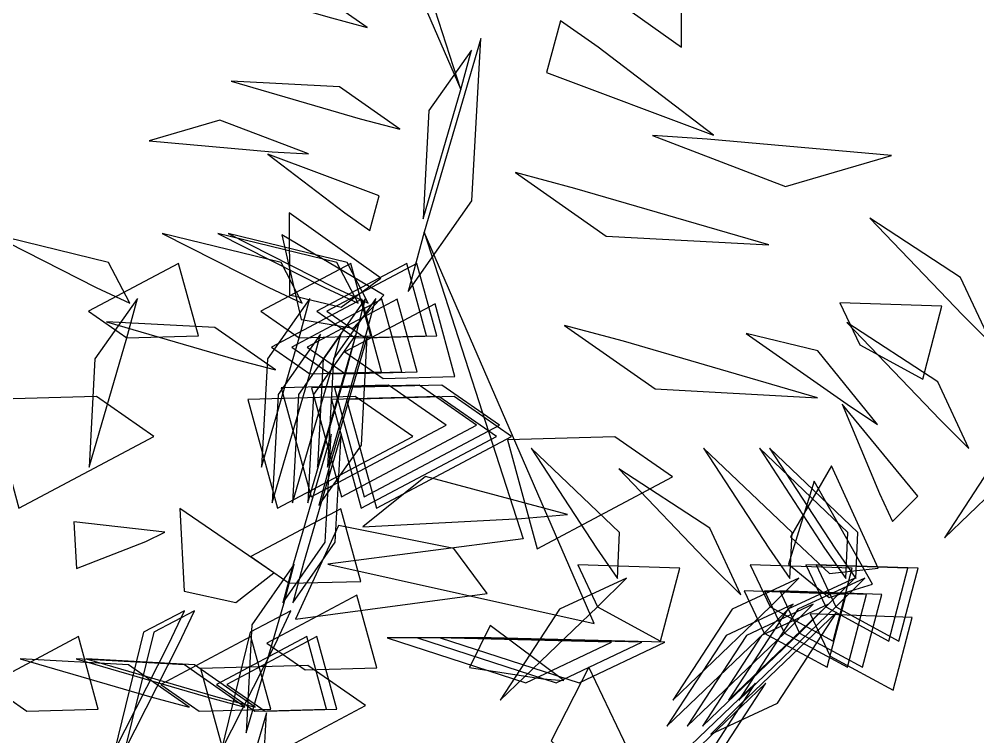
# Model space of a CAD drawing. Header units: millimetres. Extents: x 116.8 to 135.8, y -35.1 to -13.1.
# Drawn here: x 130.596 to 131.242, y -21.006 to -20.523 of the extents above; entities that cross this region are included whole.
import ezdxf

# ---------------------------------------------------------------- set-up
doc = ezdxf.new("R2010")
doc.units = ezdxf.units.MM
doc.layers.add('FOGLIE', color=62, linetype='CONTINUOUS')
doc.layers.add('PRATO', color=83, linetype='CONTINUOUS')

msp = doc.modelspace()

# ---------------------------------------------------------------- linework, layer by layer
at = {"layer": 'FOGLIE'}
for points in [[(130.893684, -20.569951, 1.120901), (130.849261, -20.432294, 1.221589), (130.936849, -20.420988, 1.167292), (130.817391, -20.394252, 1.175526)], [(130.989655, -20.446293, 2.025198), (130.949618, -20.475469, 1.962893), (131.042169, -20.541409, 1.898658), (131.041937, -20.458685, 2.027722)], [(130.804201, -20.521039, 1.45589), (130.830764, -20.528157, 1.45589), (130.790087, -20.499648, 1.412431), (130.717183, -20.495678, 1.450844)], [(130.986135, -20.541512, 3.025544), (130.960708, -20.523695, 3.052702), (130.951381, -20.558551, 2.960512), (131.063825, -20.60076, 2.930699)], [(130.869058, -20.666149, 1.681351), (130.858382, -20.705994, 1.681351), (130.901145, -20.644979, 1.616163), (130.9071, -20.535623, 1.673782)], [(130.893684, -20.569951, 1.120901), (130.900802, -20.543388, 1.120901), (130.872293, -20.584065, 1.077442), (130.868323, -20.656969, 1.115855)], [(130.826083, -20.589637, 2.140123), (130.852646, -20.596755, 2.140123), (130.811969, -20.568246, 2.096664), (130.739065, -20.564276, 2.135077)], [(130.766716, -20.611847, 1.433941), (130.791197, -20.613369, 1.421507), (130.731611, -20.590559, 1.404617), (130.683952, -20.604486, 1.470502)], [(131.059511, -20.603306, 2.150912), (131.022789, -20.601024, 2.13226), (131.112168, -20.635238, 2.106925), (131.183656, -20.614348, 2.205754)], [(130.815633, -20.653043, 2.017029), (130.832584, -20.664921, 2.035135), (130.838802, -20.641684, 1.973675), (130.76384, -20.613544, 1.9538)], [(130.970461, -20.636621, 3.210185), (130.930616, -20.625944, 3.210185), (130.991631, -20.668708, 3.144997), (131.100987, -20.674662, 3.202616)], [(130.813286, -20.716523, 1.350132), (130.839978, -20.697072, 1.308596), (130.778277, -20.653112, 1.265772), (130.778432, -20.708261, 1.351815)], [(131.231616, -20.722048, 1.45589), (131.251061, -20.741493, 1.45589), (131.230089, -20.696466, 1.412431), (131.168937, -20.656576, 1.450844)], [(130.648356, -20.70327, 1.737256), (130.670956, -20.713965, 1.748706), (130.656696, -20.686519, 1.690402), (130.576684, -20.666948, 1.695012)], [(130.764423, -20.70327, 1.419853), (130.787023, -20.713965, 1.431303), (130.772763, -20.686519, 1.372998), (130.692751, -20.666948, 1.377609)], [(130.801974, -20.70327, 1.863534), (130.824574, -20.713965, 1.874984), (130.810314, -20.686519, 1.81668), (130.730302, -20.666948, 1.82129)], [(130.808801, -20.70327, 2.099027), (130.831401, -20.713965, 2.110477), (130.817142, -20.686519, 2.052173), (130.737129, -20.666948, 2.056783)], [(130.821286, -20.730666, 1.534015), (130.842017, -20.70838, 1.490545), (130.773293, -20.667769, 1.455888), (130.786341, -20.724893, 1.539622)], [(130.869058, -20.666149, 1.681351), (130.935692, -20.872636, 1.832384), (130.804311, -20.889595, 1.750938), (130.983498, -20.929698, 1.763289)], [(130.668913, -20.737245, 1.582635), (130.717109, -20.735961, 1.560466), (130.703743, -20.687071, 1.489723), (130.643091, -20.719292, 1.565406)], [(130.78498, -20.737245, 1.265232), (130.833176, -20.735961, 1.243063), (130.81981, -20.687071, 1.17232), (130.759158, -20.719292, 1.248003)], [(130.822531, -20.737245, 1.708914), (130.870727, -20.735961, 1.686744), (130.857361, -20.687071, 1.616002), (130.796709, -20.719292, 1.691685)], [(130.829358, -20.737245, 1.944406), (130.877555, -20.735961, 1.922237), (130.864189, -20.687071, 1.851494), (130.803536, -20.719292, 1.927177)], [(130.668913, -20.737245, 1.582635), (130.67603, -20.710682, 1.582635), (130.647521, -20.751359, 1.539176), (130.643552, -20.824263, 1.577589)], [(130.78498, -20.737245, 1.265232), (130.792097, -20.710682, 1.265232), (130.763588, -20.751359, 1.221773), (130.759619, -20.824263, 1.260186)], [(130.792177, -20.761347, 2.194388), (130.840373, -20.760062, 2.172218), (130.827007, -20.711173, 2.101476), (130.766354, -20.743393, 2.177159)], [(130.805831, -20.761347, 2.539094), (130.854028, -20.760062, 2.516925), (130.840662, -20.711173, 2.446182), (130.780009, -20.743393, 2.521865)], [(130.816073, -20.761347, 2.293363), (130.864269, -20.760062, 2.271194), (130.850903, -20.711173, 2.200451), (130.790251, -20.743393, 2.276134)], [(130.822531, -20.737245, 1.708914), (130.829648, -20.710683, 1.708914), (130.801139, -20.751359, 1.665455), (130.79717, -20.824263, 1.703868)], [(130.829358, -20.737245, 1.944406), (130.836476, -20.710682, 1.944406), (130.807967, -20.751359, 1.900947), (130.803997, -20.824263, 1.93936)], [(130.841559, -20.764486, 1.149411), (130.889755, -20.763201, 1.127241), (130.876389, -20.714312, 1.056499), (130.815737, -20.746532, 1.132181)], [(131.162205, -20.742017, 1.67351), (131.204587, -20.765003, 1.65134), (131.217456, -20.71598, 1.580598), (131.148819, -20.713558, 1.656281)], [(130.742388, -20.751726, 1.307996), (130.768951, -20.758843, 1.307996), (130.728275, -20.730334, 1.264537), (130.655371, -20.726365, 1.30295)], [(131.003284, -20.739518, 2.183835), (130.963439, -20.728842, 2.183835), (131.024454, -20.771605, 2.118647), (131.133809, -20.777559, 2.176266)], [(131.216267, -20.792397, 2.140123), (131.235712, -20.811842, 2.140123), (131.21474, -20.766814, 2.096664), (131.153588, -20.726925, 2.135077)], [(130.792177, -20.761347, 2.194388), (130.799294, -20.734784, 2.194388), (130.770785, -20.775461, 2.150929), (130.766816, -20.848364, 2.189342)], [(130.805831, -20.761347, 2.539094), (130.812949, -20.734784, 2.539094), (130.78444, -20.775461, 2.495636), (130.78047, -20.848364, 2.534048)], [(130.816073, -20.761347, 2.293363), (130.82319, -20.734784, 2.293363), (130.794681, -20.775461, 2.249904), (130.790712, -20.848364, 2.288317)], [(131.153749, -20.781947, 1.433941), (131.174189, -20.795505, 1.421507), (131.133991, -20.745959, 1.404617), (131.085754, -20.734191, 1.470502)], [(130.805385, -20.823591, 3.073817), (130.798268, -20.850154, 3.073817), (130.826776, -20.809478, 3.030358), (130.830746, -20.736574, 3.06877)], [(130.84515, -20.768985, 3.371765), (130.772855, -20.770912, 3.338511), (130.792904, -20.844246, 3.232397), (130.883883, -20.795916, 3.345922)], [(130.865632, -20.768985, 3.888825), (130.793338, -20.770912, 3.855571), (130.813387, -20.844246, 3.749457), (130.904366, -20.795916, 3.862982)], [(130.880994, -20.768985, 3.520228), (130.808699, -20.770912, 3.486974), (130.828748, -20.844246, 3.38086), (130.919727, -20.795916, 3.494385)], [(130.648492, -20.776732, 2.510265), (130.576197, -20.778659, 2.477011), (130.596246, -20.851993, 2.370897), (130.687225, -20.803663, 2.484421)], [(130.822592, -20.776732, 2.03416), (130.750297, -20.778659, 2.000906), (130.770346, -20.851993, 1.894792), (130.861325, -20.803663, 2.008317)], [(130.878918, -20.776732, 2.699683), (130.806624, -20.778659, 2.666429), (130.826673, -20.851993, 2.560315), (130.917652, -20.803663, 2.673839)], [(130.88916, -20.776732, 3.052922), (130.816865, -20.778659, 3.019667), (130.836914, -20.851993, 2.913553), (130.927893, -20.803663, 3.027078)], [(131.175514, -20.842083, 2.017029), (131.184255, -20.860845, 2.035135), (131.201259, -20.84383, 1.973675), (131.15041, -20.781979, 1.9538)], [(131.284654, -20.809149, 1.120901), (131.3041, -20.789703, 1.120901), (131.259072, -20.810676, 1.077442), (131.219182, -20.871827, 1.115855)], [(130.781029, -20.88901, 2.971593), (130.773911, -20.915573, 2.971593), (130.80242, -20.874896, 2.928134), (130.80639, -20.801993, 2.966546)], [(130.787856, -20.88901, 2.87603), (130.780739, -20.915573, 2.87603), (130.809248, -20.874896, 2.832572), (130.813217, -20.801993, 2.870984)], [(130.997342, -20.803932, 1.965447), (130.925048, -20.805859, 1.932193), (130.945097, -20.879193, 1.826079), (131.036076, -20.830863, 1.939604)], [(130.984954, -20.878751, 1.737256), (130.999178, -20.899313, 1.748706), (131.000552, -20.868415, 1.690402), (130.941045, -20.81146, 1.695012)], [(131.101021, -20.878751, 1.419853), (131.115245, -20.899313, 1.431303), (131.116619, -20.868415, 1.372998), (131.057112, -20.81146, 1.377609)], [(131.138572, -20.878751, 1.863534), (131.152796, -20.899313, 1.874984), (131.15417, -20.868415, 1.81668), (131.094663, -20.81146, 1.82129)], [(131.145399, -20.878751, 2.099027), (131.159623, -20.899313, 2.110477), (131.160998, -20.868415, 2.052173), (131.10149, -20.81146, 2.056783)], [(131.062741, -20.890922, 1.307996), (131.082187, -20.910368, 1.307996), (131.061214, -20.86534, 1.264537), (131.000062, -20.82545, 1.30295)], [(131.141742, -20.895884, 1.350132), (131.174583, -20.892385, 1.308596), (131.143128, -20.823464, 1.265772), (131.115688, -20.871302, 1.351815)], [(130.93459, -20.858976, 2.249863), (130.965519, -20.856258, 2.277021), (130.869893, -20.830631, 2.277032), (130.827667, -20.864419, 2.165724)], [(131.141599, -20.912133, 1.534015), (131.170695, -20.903198, 1.490545), (131.131484, -20.833666, 1.455888), (131.114221, -20.889661, 1.539622)], [(130.742368, -20.915547, 3.139586), (130.767869, -20.895486, 3.097595), (130.704639, -20.852155, 3.056392), (130.707447, -20.907787, 3.142078)], [(130.778247, -20.902514, 1.300868), (130.826444, -20.901229, 1.278699), (130.813078, -20.852339, 1.207956), (130.752425, -20.88456, 1.283639)], [(130.681841, -20.874317, 1.163339), (130.694606, -20.868185, 1.139765), (130.633166, -20.861055, 1.162795), (130.635163, -20.892487, 1.239047)], [(130.889027, -20.878984, 1.802949), (130.811386, -20.86366, 1.794393), (130.782519, -20.926745, 1.683817), (130.911546, -20.909466, 1.764776)], [(130.774557, -20.916286, 3.127272), (130.781674, -20.889723, 3.127272), (130.753166, -20.930399, 3.083813), (130.749196, -21.003303, 3.122226)], [(130.985769, -20.918453, 1.582635), (131.028151, -20.941439, 1.560466), (131.04102, -20.892416, 1.489723), (130.972383, -20.889994, 1.565406)], [(131.101836, -20.918453, 1.265232), (131.144217, -20.941439, 1.243063), (131.157087, -20.892416, 1.17232), (131.08845, -20.889994, 1.248003)], [(131.139387, -20.918453, 1.708914), (131.181768, -20.941439, 1.686744), (131.194638, -20.892416, 1.616002), (131.126001, -20.889994, 1.691685)], [(131.146214, -20.918453, 1.944406), (131.188596, -20.941439, 1.922237), (131.201465, -20.892416, 1.851494), (131.132828, -20.889994, 1.927177)], [(130.985769, -20.918453, 1.582635), (131.005214, -20.899008, 1.582635), (130.960187, -20.91998, 1.539176), (130.920297, -20.981132, 1.577589)], [(131.101836, -20.918453, 1.265232), (131.121281, -20.899008, 1.265232), (131.076254, -20.91998, 1.221773), (131.036364, -20.981132, 1.260186)], [(131.139387, -20.918453, 1.708914), (131.158832, -20.899008, 1.708914), (131.113805, -20.91998, 1.665455), (131.073915, -20.981132, 1.703868)], [(131.146214, -20.918453, 1.944406), (131.16566, -20.899008, 1.944406), (131.120632, -20.91998, 1.900947), (131.080742, -20.981132, 1.93936)], [(131.097847, -20.936097, 2.194388), (131.140229, -20.959082, 2.172218), (131.153098, -20.91006, 2.101476), (131.084461, -20.907637, 2.177159)], [(131.111502, -20.936097, 2.539094), (131.153884, -20.959082, 2.516925), (131.166753, -20.91006, 2.446182), (131.098116, -20.907637, 2.521865)], [(131.121743, -20.936097, 2.293363), (131.164125, -20.959082, 2.271194), (131.176994, -20.91006, 2.200451), (131.108357, -20.907637, 2.276134)], [(130.788972, -20.960742, 1.138719), (130.837169, -20.959457, 1.11655), (130.823803, -20.910567, 1.045807), (130.76315, -20.942788, 1.12149)], [(131.097847, -20.936097, 2.194388), (131.117292, -20.916651, 2.194388), (131.072265, -20.937624, 2.150929), (131.032375, -20.998775, 2.189342)], [(131.111502, -20.936097, 2.539094), (131.130947, -20.916651, 2.539094), (131.08592, -20.937624, 2.495636), (131.04603, -20.998775, 2.534048)], [(131.121743, -20.936097, 2.293363), (131.141189, -20.916651, 2.293363), (131.096161, -20.937624, 2.249904), (131.056271, -20.998775, 2.288317)], [(130.69698, -20.943716, 3.006825), (130.707675, -20.921116, 2.995375), (130.68023, -20.935376, 3.053679), (130.660658, -21.015388, 3.049069)], [(130.703808, -20.943716, 2.911263), (130.714503, -20.921116, 2.899813), (130.687057, -20.935376, 2.958117), (130.667486, -21.015388, 2.953507)], [(130.768668, -20.943716, 2.689422), (130.779364, -20.921116, 2.677972), (130.751918, -20.935376, 2.736276), (130.732347, -21.015388, 2.731666)], [(131.081365, -20.984658, 3.073817), (131.06192, -21.004103, 3.073817), (131.106948, -20.983131, 3.030358), (131.146837, -20.921979, 3.06877)], [(131.142245, -20.951558, 1.149411), (131.184627, -20.974544, 1.127241), (131.197496, -20.925521, 1.056499), (131.12886, -20.923098, 1.132181)], [(130.94901, -20.966816, 1.163339), (130.96313, -20.967888, 1.139765), (130.913488, -20.930993, 1.162795), (130.8995, -20.959212, 1.239047)], [(130.601565, -20.988591, 1.789331), (130.649762, -20.987306, 1.767161), (130.636396, -20.938417, 1.696419), (130.575743, -20.970637, 1.772102)], [(130.717632, -20.988591, 1.471928), (130.765828, -20.987306, 1.449758), (130.752462, -20.938417, 1.379016), (130.69181, -20.970637, 1.454699)], [(130.755183, -20.988591, 1.915609), (130.803379, -20.987306, 1.89344), (130.790013, -20.938417, 1.822697), (130.729361, -20.970637, 1.89838)], [(130.76201, -20.988591, 2.151102), (130.810207, -20.987306, 2.128932), (130.796841, -20.938417, 2.05819), (130.736188, -20.970637, 2.133873)], [(130.878284, -20.939151, 3.291139), (130.844072, -20.939321, 3.268095), (130.937414, -20.969619, 3.255047), (130.995116, -20.942141, 3.361017)], [(130.898767, -20.939151, 3.808199), (130.864554, -20.939321, 3.785155), (130.957897, -20.969619, 3.772107), (131.015599, -20.942141, 3.878076)], [(130.914129, -20.939151, 3.439602), (130.879916, -20.939321, 3.416558), (130.973258, -20.969619, 3.40351), (131.03096, -20.942141, 3.509479)], [(130.684281, -20.978706, 1.350761), (130.710844, -20.985823, 1.350761), (130.670167, -20.957315, 1.307302), (130.597264, -20.953345, 1.345715)], [(130.721832, -20.978706, 1.794443), (130.748395, -20.985823, 1.794443), (130.707719, -20.957315, 1.750984), (130.634815, -20.953345, 1.789397)], [(130.728659, -20.978706, 2.029936), (130.755222, -20.985823, 2.029936), (130.714546, -20.957315, 1.986477), (130.641642, -20.953345, 2.024889)], [(130.790871, -20.957951, 1.638587), (130.718576, -20.959878, 1.605332), (130.738625, -21.033212, 1.499219), (130.829604, -20.984881, 1.612743)], [(130.980813, -21.032786, 3.139586), (131.012928, -21.028163, 3.097595), (130.979834, -20.959022, 3.056392), (130.954451, -21.008604, 3.142078)], [(131.026648, -21.032548, 2.971593), (131.007203, -21.051993, 2.971593), (131.05223, -21.031021, 2.928134), (131.09212, -20.969869, 2.966546)], [(131.033476, -21.032548, 2.87603), (131.01403, -21.051993, 2.87603), (131.059058, -21.031021, 2.832572), (131.098948, -20.969869, 2.870984)], [(130.737576, -21.076658, 2.55886), (130.730459, -21.103221, 2.55886), (130.758967, -21.062544, 2.515401), (130.762937, -20.989641, 2.553814)]]:
    msp.add_3dface(points, dxfattribs=at)
at = {"layer": 'PRATO'}
for points in [[(128.843016, -20.5649), (128.843016, -18.1399), (129.343016, -18.1399), (131.565629, -20.094816)], [(128.843016, -18.1399, -0.0183), (128.843016, -20.5649, -0.0183), (131.565629, -20.094816, -0.0183), (129.343016, -18.1399, -0.0183)], [(128.843016, -22.9899), (128.843016, -20.5649), (131.565629, -20.094816), (131.343016, -22.9899)], [(128.843016, -20.5649, -0.0183), (128.843016, -22.9899, -0.0183), (131.343016, -22.9899, -0.0183), (131.565629, -20.094816, -0.0183)]]:
    msp.add_3dface(points, dxfattribs=at)

doc.saveas('drawing.dxf')
